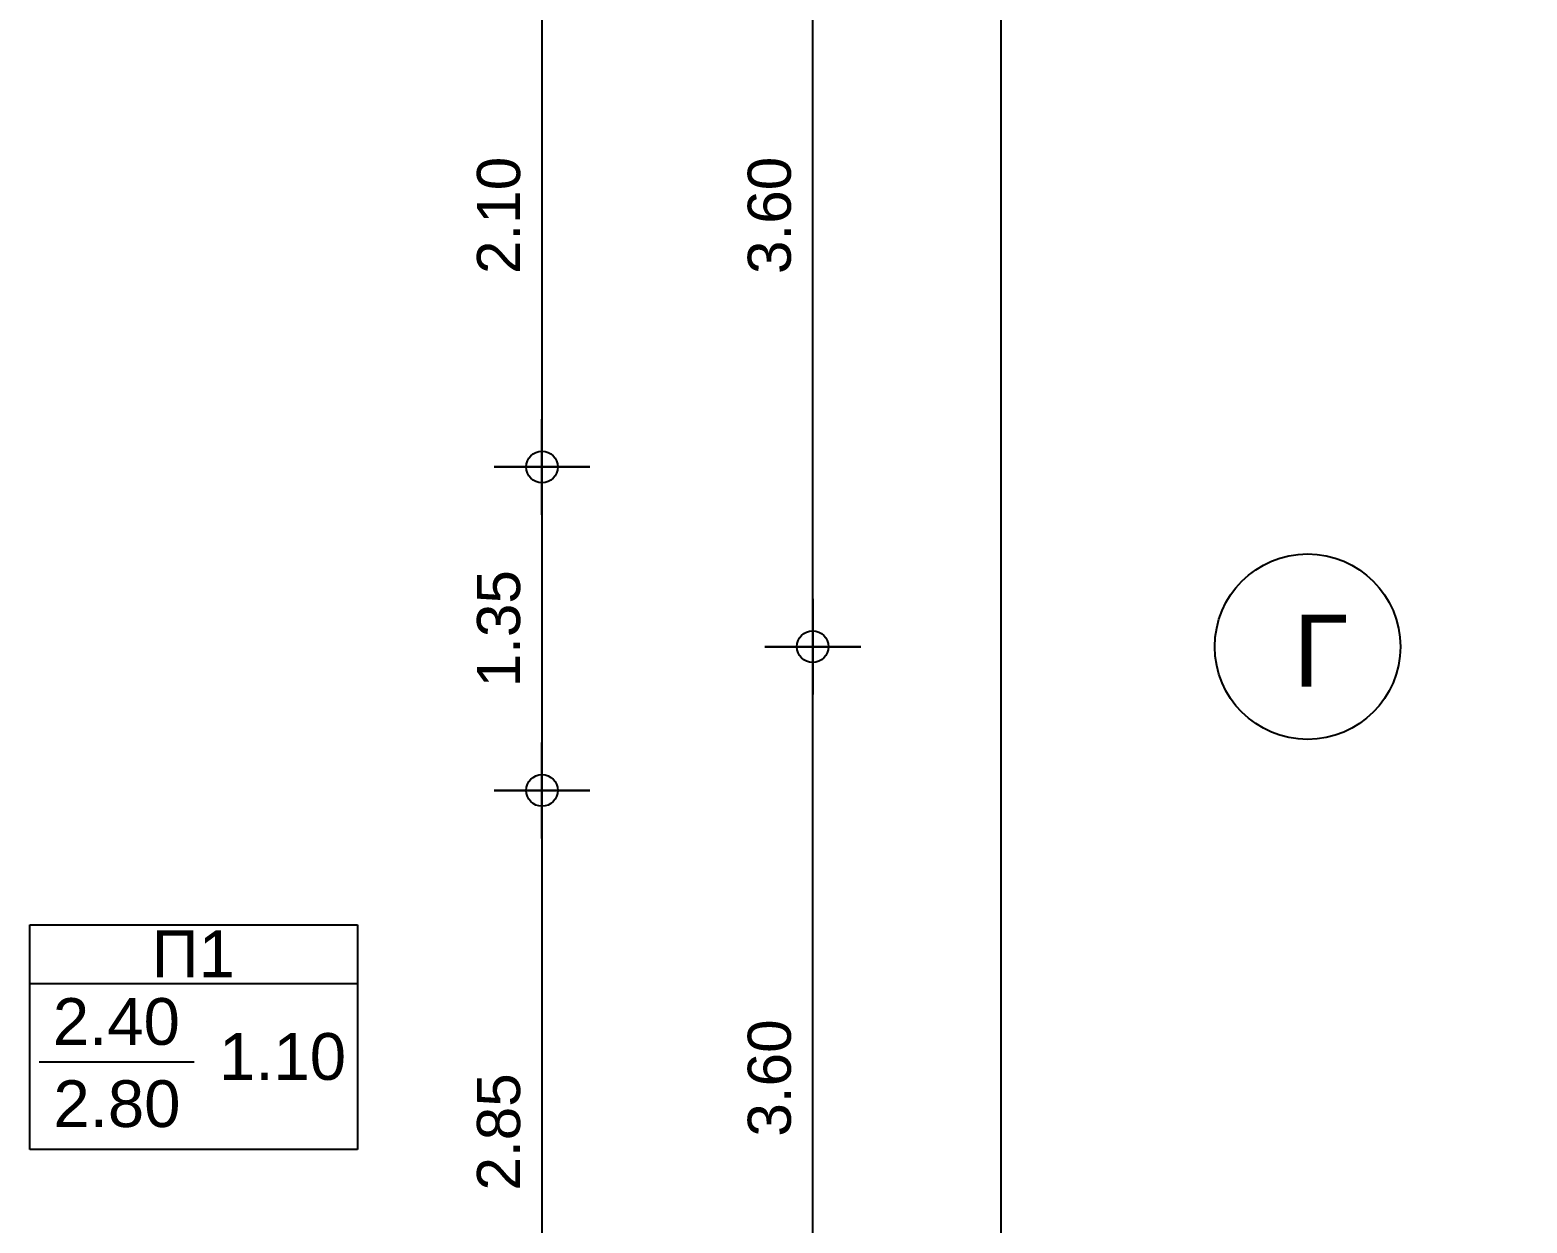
# Model space of a CAD drawing. Header units: metres. Extents: x -11 to 85, y -301 to 135.
# Drawn here: x 47.91 to 54.16, y 34.64 to 39.62 of the extents above; entities that cross this region are included whole.
import ezdxf

# ---------------------------------------------------------------- set-up
doc = ezdxf.new("R2010")
doc.units = ezdxf.units.M
doc.header["$LTSCALE"] = 0.036
doc.header["$PDMODE"] = 2
doc.layers.add('arxitek corofos', color=252, linetype='Continuous')
doc.layers.add('DIMBLK', color=252, linetype='Continuous')
doc.styles.add('COMU-N', font='arial.ttf')
doc.styles.get("Standard").update_dxf_attribs({"font": 'arial.ttf'})
doc.dimstyles.new('CADWDOT', dxfattribs={"dimscale": 0.1, "dimtxt": 1.8, "dimasz": 0.08, "dimexe": 2, "dimexo": 0, "dimgap": 0.09, "dimtad": 0, "dimrnd": 0.001, "dimzin": 0, "dimdsep": 46, "dimtxsty": 'Standard', "dimblk1": 'ARTDIM', "dimblk2": 'ARTDIM', "dimsah": 1, "dimcen": 0.09, "dimdle": 0.05, "dimse1": 1, "dimse2": 1, "dimadec": 0, "dimazin": 0, "dimtfac": 1, "dimtmove": 0, "dimatfit": 3, "dimldrblk": 'ARTDIM', "dimfxl": 2, "dimtvp": 0.9999, "dimtolj": 1, "dimtzin": 0, "dimarcsym": 0})

# ---------------------------------------------------------------- blocks, each defined once
blk = doc.blocks.new('ARTDIM')
at = {"layer": 'DIMBLK'}
for p, q in [((0, -24.9975), (0, 24.9975)), ((-24.9975, 0), (24.9975, 0))]:
    blk.add_line(p, q, dxfattribs=at)
blk.add_circle((0, 0), 8.25, dxfattribs=at)
blk = doc.blocks.new('*D387')
at = {"layer": 'arxitek corofos', "color": 0, "lineweight": -2}
blk.add_line((51.9621, 44.5394), (51.9621, 15.1554), dxfattribs=at)
at = {"layer": 'Defpoints', "color": 0, "transparency": 16777216}
for p in [(49.0767, 44.5474), (49.0767, 15.1474), (51.9621, 15.1474)]:
    blk.add_point(p, dxfattribs=at)
at = {"layer": 'arxitek corofos', "color": 0, "lineweight": -2, "xscale": 0.008, "yscale": 0.008, "zscale": 0.008}
for p, rotation in [((51.9621, 44.5474), 90), ((51.9621, 15.1474), 270)]:
    blk.add_blockref('ARTDIM', p, dxfattribs=dict(at, rotation=rotation))
at = {"layer": 'arxitek corofos', "color": 0, "insert": (51.7821, 29.8474), "char_height": 0.18, "attachment_point": 5, "rotation": 90}
blk.add_mtext('\\A1;29.40', dxfattribs=at)
blk = doc.blocks.new('*D394')
at = {"layer": 'arxitek corofos', "color": 0, "lineweight": -2}
blk.add_line((51.1768, 33.4554), (51.1768, 37.0394), dxfattribs=at)
at = {"layer": 'Defpoints', "color": 0, "transparency": 16777216}
for p in [(51.1768, 37.0474), (54.1573, 37.0474), (54.1573, 33.4474)]:
    blk.add_point(p, dxfattribs=at)
at = {"layer": 'arxitek corofos', "color": 0, "lineweight": -2, "xscale": 0.008, "yscale": 0.008, "zscale": 0.008}
for p, rotation in [((51.1768, 37.0474), 90), ((51.1768, 33.4474), 270)]:
    blk.add_blockref('ARTDIM', p, dxfattribs=dict(at, rotation=rotation))
at = {"layer": 'arxitek corofos', "color": 0, "insert": (50.9968, 35.2474), "char_height": 0.18, "attachment_point": 5, "rotation": 90}
blk.add_mtext('\\A1;3.60', dxfattribs=at)
blk = doc.blocks.new('*D395')
at = {"layer": 'arxitek corofos', "color": 0, "lineweight": -2}
blk.add_line((51.1768, 37.0554), (51.1768, 40.6394), dxfattribs=at)
at = {"layer": 'Defpoints', "color": 0, "transparency": 16777216}
for p in [(51.1768, 40.6474), (54.1573, 40.6474), (54.1573, 37.0474)]:
    blk.add_point(p, dxfattribs=at)
at = {"layer": 'arxitek corofos', "color": 0, "lineweight": -2, "xscale": 0.008, "yscale": 0.008, "zscale": 0.008}
for p, rotation in [((51.1768, 40.6474), 90), ((51.1768, 37.0474), 270)]:
    blk.add_blockref('ARTDIM', p, dxfattribs=dict(at, rotation=rotation))
at = {"layer": 'arxitek corofos', "color": 0, "insert": (50.9968, 38.8474), "char_height": 0.18, "attachment_point": 5, "rotation": 90}
blk.add_mtext('\\A1;3.60', dxfattribs=at)
blk = doc.blocks.new('*D401')
at = {"layer": 'arxitek corofos', "color": 0, "lineweight": -2}
blk.add_line((50.0469, 39.8894), (50.0469, 37.8054), dxfattribs=at)
at = {"layer": 'Defpoints', "color": 0, "transparency": 16777216}
for p in [(49.0767, 39.8974), (49.0767, 37.7974), (50.0469, 37.7974)]:
    blk.add_point(p, dxfattribs=at)
at = {"layer": 'arxitek corofos', "color": 0, "lineweight": -2, "xscale": 0.008, "yscale": 0.008, "zscale": 0.008}
for p, rotation in [((50.0469, 39.8974), 90), ((50.0469, 37.7974), 270)]:
    blk.add_blockref('ARTDIM', p, dxfattribs=dict(at, rotation=rotation))
at = {"layer": 'arxitek corofos', "color": 0, "insert": (49.867, 38.8474), "char_height": 0.18, "attachment_point": 5, "rotation": 90}
blk.add_mtext('\\A1;2.10', dxfattribs=at)
blk = doc.blocks.new('*D402')
at = {"layer": 'arxitek corofos', "color": 0, "lineweight": -2}
blk.add_line((50.0469, 37.7894), (50.0469, 36.4554), dxfattribs=at)
at = {"layer": 'Defpoints', "color": 0, "transparency": 16777216}
for p in [(49.0767, 37.7974), (49.0767, 36.4474), (50.0469, 36.4474)]:
    blk.add_point(p, dxfattribs=at)
at = {"layer": 'arxitek corofos', "color": 0, "lineweight": -2, "xscale": 0.008, "yscale": 0.008, "zscale": 0.008}
for p, rotation in [((50.0469, 37.7974), 90), ((50.0469, 36.4474), 270)]:
    blk.add_blockref('ARTDIM', p, dxfattribs=dict(at, rotation=rotation))
at = {"layer": 'arxitek corofos', "color": 0, "insert": (49.867, 37.1224), "char_height": 0.18, "attachment_point": 5, "rotation": 90}
blk.add_mtext('\\A1;1.35', dxfattribs=at)
blk = doc.blocks.new('*D403')
at = {"layer": 'arxitek corofos', "color": 0, "lineweight": -2}
blk.add_line((50.0469, 36.4394), (50.0469, 33.6054), dxfattribs=at)
at = {"layer": 'Defpoints', "color": 0, "transparency": 16777216}
for p in [(49.0767, 36.4474), (49.0767, 33.5974), (50.0469, 33.5974)]:
    blk.add_point(p, dxfattribs=at)
at = {"layer": 'arxitek corofos', "color": 0, "lineweight": -2, "xscale": 0.008, "yscale": 0.008, "zscale": 0.008}
for p, rotation in [((50.0469, 36.4474), 90), ((50.0469, 33.5974), 270)]:
    blk.add_blockref('ARTDIM', p, dxfattribs=dict(at, rotation=rotation))
at = {"layer": 'arxitek corofos', "color": 0, "insert": (49.867, 35.0224), "char_height": 0.18, "attachment_point": 5, "rotation": 90}
blk.add_mtext('\\A1;2.85', dxfattribs=at)

msp = doc.modelspace()

# ---------------------------------------------------------------- linework, layer by layer
at = {"layer": 'arxitek corofos'}
for p, q in [((47.9105, 34.949), (47.9105, 35.8866)), ((47.9105, 35.8866), (49.2778, 35.8866)), ((49.2778, 35.8866), (49.2778, 34.949)), ((49.2778, 35.6409), (47.9105, 35.6409)), ((47.9495, 35.3153), (48.5954, 35.3153)), ((49.2778, 34.949), (47.9105, 34.949))]:
    msp.add_line(p, q, dxfattribs=at)
msp.add_circle((53.2415, 37.0474), 0.3872, dxfattribs=at)

# ---------------------------------------------------------------- texts
at = {"layer": 'arxitek corofos', "style": 'COMU-N'}
for s, height, p in [('Γ', 0.3, (53.183, 36.8803)), ('Π1', 0.195, (48.4179, 35.6681)), ('2.40', 0.195, (48.0061, 35.3858)), ('1.10', 0.195, (48.6995, 35.2397)), ('2.80', 0.195, (48.0085, 35.0428))]:
    msp.add_text(s, height=height, dxfattribs=at).set_placement(p)

# ---------------------------------------------------------------- dimensions: what is measured, and where the dimension line sits
at = {"layer": 'arxitek corofos'}
for base, p1, p2, picture, middle in [((51.9621, 15.1474), (49.0767, 44.5474), (49.0767, 15.1474), '*D387', (51.7821, 29.8474)), ((51.1768, 40.6474), (54.1573, 37.0474), (54.1573, 40.6474), '*D395', (50.9968, 38.8474)), ((50.0469, 37.7974), (49.0767, 39.8974), (49.0767, 37.7974), '*D401', (49.867, 38.8474)), ((50.0469, 36.4474), (49.0767, 37.7974), (49.0767, 36.4474), '*D402', (49.867, 37.1224)), ((51.1768, 37.0474), (54.1573, 33.4474), (54.1573, 37.0474), '*D394', (50.9968, 35.2474)), ((50.0469, 33.5974), (49.0767, 36.4474), (49.0767, 33.5974), '*D403', (49.867, 35.0224))]:
    dim = msp.add_linear_dim(base=base, p1=p1, p2=p2, angle=90, dimstyle='CADWDOT', dxfattribs=at)
    dim.commit()
    dim.dimension.update_dxf_attribs({"geometry": picture, "text_midpoint": middle})

doc.saveas('drawing.dxf')
